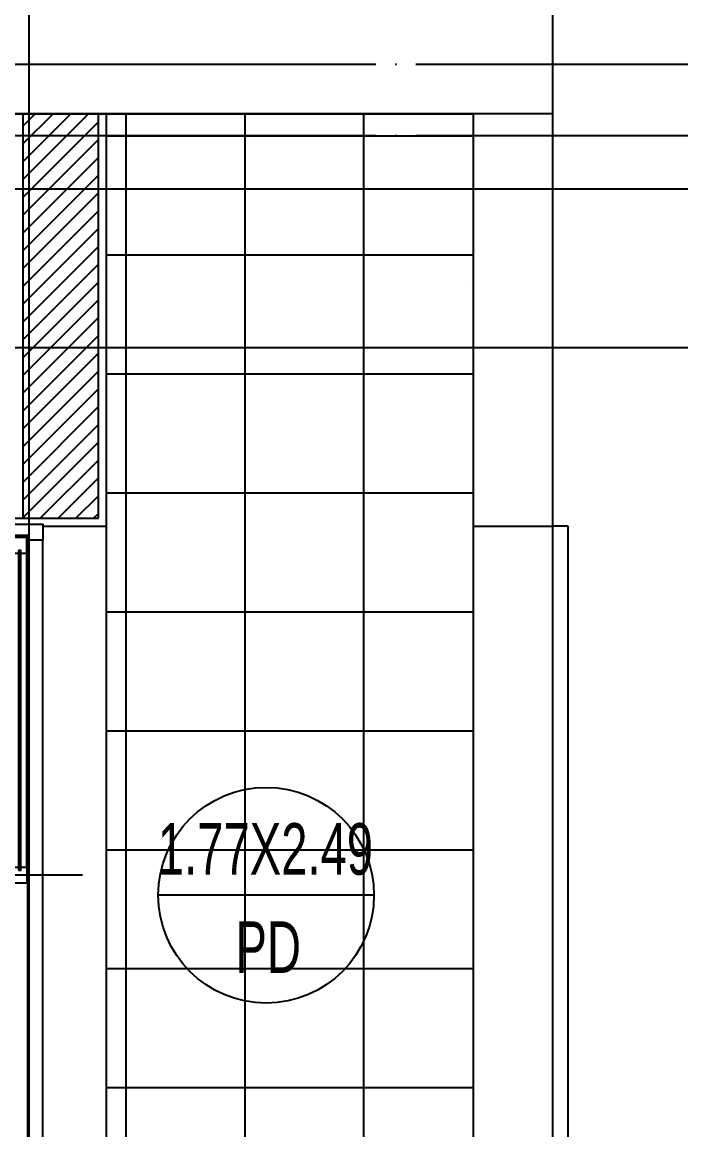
# Model space of a CAD drawing. Header units: millimetres. Extents: x -24416 to 92204, y -190080 to 23760.
# Drawn here: x 18243 to 19904, y -7064 to -4271 of the extents above; entities that cross this region are included whole.
import ezdxf
from ezdxf.enums import TextEntityAlignment as Align
from ezdxf.xclip import XClip

# ---------------------------------------------------------------- set-up
doc = ezdxf.new("R2010")
doc.units = ezdxf.units.MM
doc.header["$LTSCALE"] = 50
doc.header["$XCLIPFRAME"] = 0
doc.linetypes.add('CEN', pattern=[62, 60, -1, 0, -1])
for name, color, linetype in [('A-창호부호', 4, 'Continuous'), ('A_HAT', 8, 'Continuous'), ('CEN_CON', 1, 'CEN'), ('CEN_WALL', 12, 'CEN'), ('CONC', 2, 'Continuous'), ('ELE3_CON', 7, 'Continuous'), ('ELE4', 4, 'Continuous'), ('FIN', 6, 'Continuous'), ('INS', 8, 'Continuous'), ('WAL', 3, 'Continuous'), ('WIN', 4, 'Continuous'), ('X - 단위세대$0$ETC', 6, 'Continuous'), ('바닥타일', 8, 'Continuous')]:
    doc.layers.add(name, color=color, linetype=linetype)
doc.layers.add('Defpoint', color=135, linetype='Continuous', plot=False)
doc.layers.add('MC', color=135, linetype='Continuous', plot=False)
doc.styles.add('HAUD01', font='Dotum.ttf')

# ---------------------------------------------------------------- blocks, each defined once
blk = doc.blocks.new('WIN_이중창_1800')
at = {"layer": 'Defpoint'}
for p, q in [((-15, 240), (-15, 0)), ((1785, 240), (1785, 0))]:
    blk.add_line(p, q, dxfattribs=at)
at = {"layer": 'WIN'}
blk.add_line((885, -100), (885, 340), dxfattribs=at)
at = {"layer": 'WIN', "color": 8}
for p, q in [((1742, 240), (28, 240)), ((1697, 237), (905, 237)), ((865, 196), (73, 196)), ((1697, 202), (905, 202)), ((1730, 158), (40, 158)), ((865, 161), (73, 161)), ((1730, 120), (40, 120)), ((1697, 117), (905, 117)), ((865, 76), (73, 76)), ((1697, 82), (905, 82)), ((1730, 38), (40, 38)), ((865, 41), (73, 41)), ((1730, 0), (40, 0))]:
    blk.add_line(p, q, dxfattribs=at)
at = {"layer": 'WIN'}
for points in [[(40, 158), (28, 158), (28, 240), (0, 240), (0, 120), (40, 120), (40, 158)], [(905, 216.5), (905, 202), (865, 202), (865, 237), (905, 237), (905, 222.5)], [(1697, 216.5), (1697, 202), (1737, 202), (1737, 237), (1697, 237), (1697, 222.5)], [(1730, 158), (1742, 158), (1742, 240), (1770, 240), (1770, 120), (1730, 120), (1730, 158)], [(73, 175.5), (73, 161), (33, 161), (33, 196), (73, 196), (73, 181.5)], [(865, 175.5), (865, 161), (905, 161), (905, 196), (865, 196), (865, 181.5)], [(1704, 222.5), (1704, 216.5), (898, 216.5), (898, 222.5), (1704, 222.5)], [(872, 181.5), (872, 175.5), (66, 175.5), (66, 181.5), (872, 181.5)], [(40, 38), (28, 38), (28, 120), (0, 120), (0, 0), (40, 0), (40, 38)], [(905, 96.5), (905, 82), (865, 82), (865, 117), (905, 117), (905, 102.5)], [(1697, 96.5), (1697, 82), (1737, 82), (1737, 117), (1697, 117), (1697, 102.5)], [(1730, 38), (1742, 38), (1742, 120), (1770, 120), (1770, 0), (1730, 0), (1730, 38)], [(1704, 102.5), (1704, 96.5), (898, 96.5), (898, 102.5), (1704, 102.5)], [(73, 55.5), (73, 41), (33, 41), (33, 76), (73, 76), (73, 61.5)], [(872, 61.5), (872, 55.5), (66, 55.5), (66, 61.5), (872, 61.5)], [(865, 55.5), (865, 41), (905, 41), (905, 76), (865, 76), (865, 61.5)]]:
    blk.add_lwpolyline(points, dxfattribs=at)
blk = doc.blocks.new('U-76B(기본)', base_point=(218292.1, 9215.4))
at = {"layer": 'A_HAT'}
h = blk.add_hatch(dxfattribs=at)
h.set_pattern_fill('ANSI31', color=256, scale=10, style=0)
h.set_pattern_definition([(315, (218942.118, 17495.394), (22.45064, 22.45064), [])])
h.paths.add_polyline_path([(218942.1, 12195.4), (218942.1, 12385.4), (217922.1, 12385.4), (217922.1, 12195.4)])
at = {"layer": '바닥타일'}
h = blk.add_hatch(dxfattribs=at)
h.set_pattern_fill('_USER', color=256, scale=300, double=1, pattern_type=0)
h.set_pattern_definition([(270, (218942.12, 17495.4), (300, -6e-14), []), (360, (218942.12, 17495.4), (0, 300), [])])
h.paths.add_polyline_path([(207312.1, 9415.4), (207312.1, 11205.4), (210382.1, 11205.4), (210382.1, 12175.4), (218942.1, 12175.4), (218942.1, 11250.4), (212802.1, 11250.4), (212802.1, 9415.4), (210192.1, 9415.4), (210192.1, 10285.4), (208862.1, 10285.4), (208862.1, 9415.4)])
at = {"layer": 'CEN_CON'}
for p, q in [((218887.1, 17595.4), (218887.1, 8920.4)), ((219067.1, 17595.4), (219067.1, 8920.4)), ((219167.1, 11050.4), (212512.1, 11050.4))]:
    blk.add_line(p, q, dxfattribs=at)
at = {"layer": 'CEN_WALL'}
blk.add_line((209882.1, 12370.4), (219167.1, 12370.4), dxfattribs=at)
at = {"layer": 'CONC'}
for p, q in [((218942.1, 14385.4), (218942.1, 11250.4)), ((218942.1, 11250.4), (217902.1, 11250.4)), ((217902.1, 11250.4), (217902.1, 11050.4)), ((218942.1, 11050.4), (217902.1, 11050.4))]:
    blk.add_line(p, q, dxfattribs=at)
at = {"layer": 'ELE3_CON'}
blk.add_line((217902.1, 11250.4), (216102.1, 11250.4), dxfattribs=at)
at = {"layer": 'ELE4'}
blk.add_line((216142.1, 12175.4), (217902.1, 12175.4), dxfattribs=at)
at = {"layer": 'FIN'}
for p, q in [((217902.1, 12335.4), (217902.1, 12175.4)), ((217902.1, 12175.4), (218942.1, 12175.4))]:
    blk.add_line(p, q, dxfattribs=at)
at = {"layer": 'INS'}
blk.add_line((218522.1, 11260.4), (218522.1, 11260.4), dxfattribs=at)
at = {"layer": 'MC'}
for p, q in [((218352.1, 8920.4), (218352.1, 14725.4)), ((218752.1, 8920.4), (218752.1, 14725.4))]:
    blk.add_line(p, q, dxfattribs=at)
at = {"layer": 'WAL'}
for p, q in [((217922.1, 12385.4), (218942.1, 12385.4)), ((217922.1, 12385.4), (217922.1, 12195.4)), ((218942.1, 12385.4), (218942.1, 12195.4)), ((217922.1, 12195.4), (218942.1, 12195.4))]:
    blk.add_line(p, q, dxfattribs=at)
at = {"layer": 'X - 단위세대$0$ETC'}
blk.add_lwpolyline([(217902.1, 11010.4), (217902.1, 11050.4), (216102.1, 11050.4), (216102.1, 11010.4), (217902.1, 11010.4)], dxfattribs=at)
at = {"layer": 'WIN', "xscale": -1.000000000000001}
blk.add_blockref('WIN_이중창_1800', (217907.1, 12335.4), dxfattribs=at)
blk = doc.blocks.new('A$C4D377245')
at = {"layer": 'A-창호부호'}
blk.add_line((675.4, 345), (14.6, 345), dxfattribs=at)
blk.add_circle((345, 345), 330.4, dxfattribs=at)
blk = doc.blocks.new('U-76A(확장)3')
at = {"layer": 'CEN_CON'}
blk.add_line((0, 0), (14595, 0), dxfattribs=at)
at = {"layer": 'CONC'}
for p, q in [((14295, 0), (14295, 9445)), ((13585, 0), (14295, 0))]:
    blk.add_line(p, q, dxfattribs=at)

msp = doc.modelspace()

# ---------------------------------------------------------------- linework, layer by layer
at = {"layer": 'CEN_CON'}
msp.add_line((18260, -4377.1), (18260, -3505.5), dxfattribs=at)

# ---------------------------------------------------------------- block references
ref = msp.add_blockref('U-76A(확장)3', (19580, 9792.9), dxfattribs=dict(xscale=-1, rotation=90))
XClip(ref).set_block_clipping_path([(13298.4077166072, -2135.0000000001), (29625.0000000005, 10105.1364734632)])
at = {"rotation": 90}
msp.add_blockref('U-76B(기본)', (21415, -5152.1), dxfattribs=at)
at = {"layer": 'A-창호부호', "xscale": 0.8231884058332071, "yscale": 0.8231884058332071, "zscale": 0.8231884058332071}
msp.add_blockref('A$C4D377245', (18574, -6756.5), dxfattribs=at)

# ---------------------------------------------------------------- texts
at = {"layer": 'A-창호부호', "color": 6, "style": 'HAUD01', "width": 0.7}
for s, p in [('1.77X2.49', (18856.3, -6355.7)), ('PD', (18863.2, -6603.4))]:
    msp.add_text(s, height=130, dxfattribs=at).set_placement(p, align=Align.MIDDLE)

doc.saveas('drawing.dxf')
